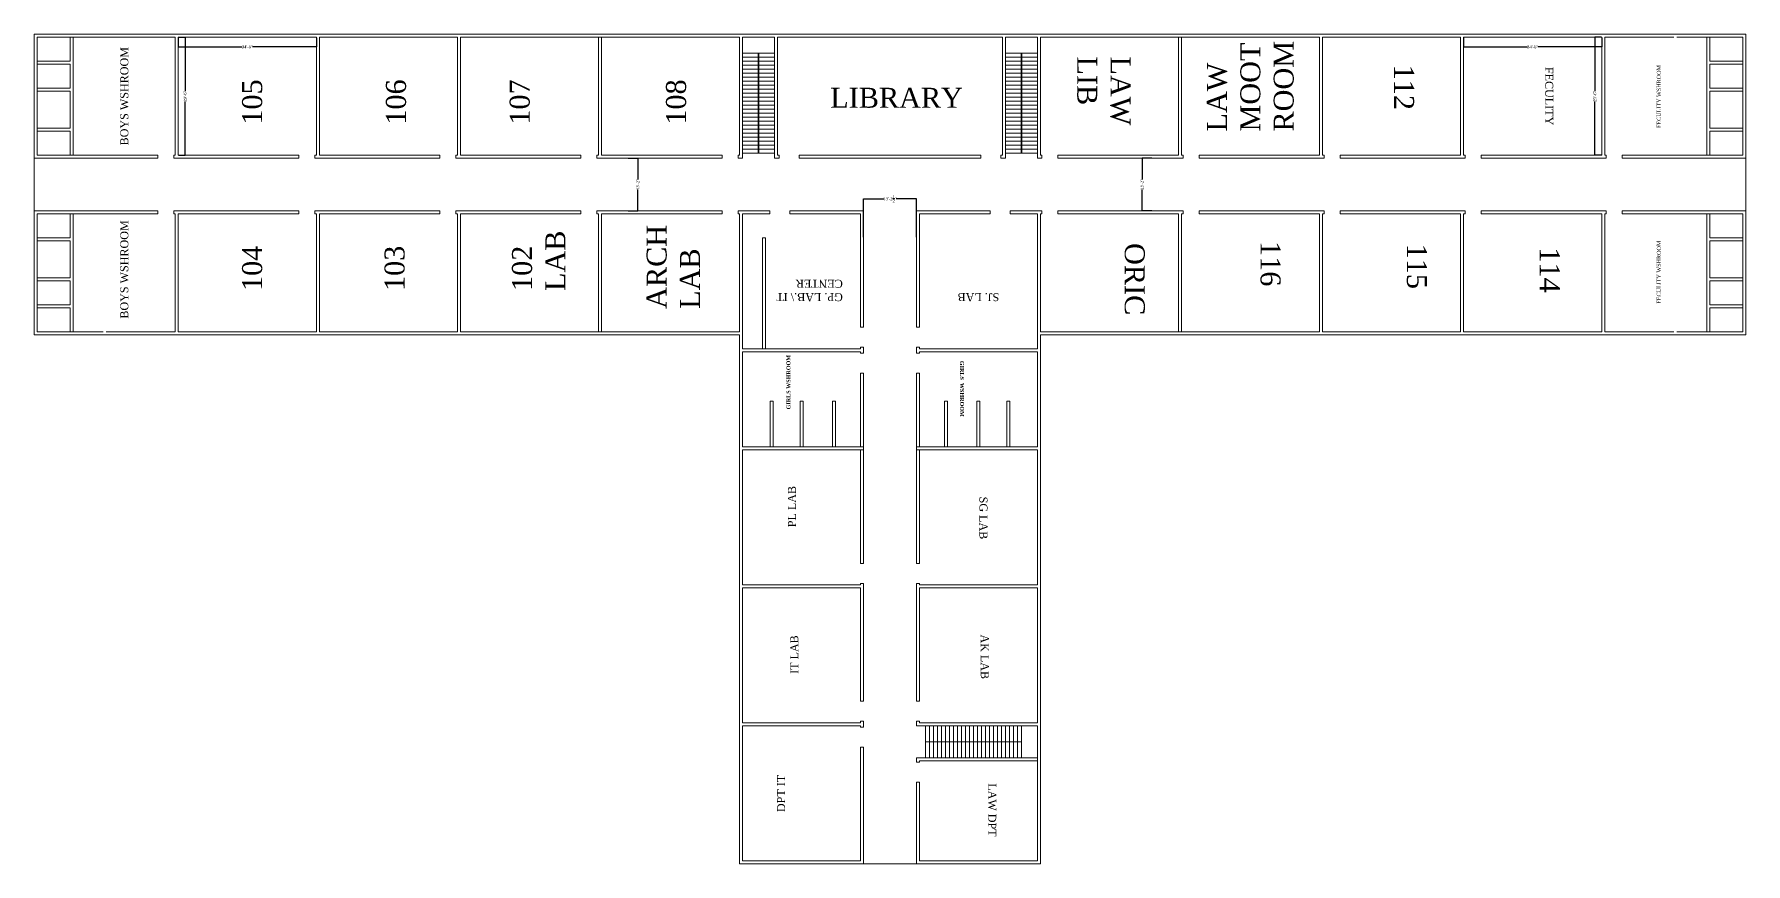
# Model space of a CAD drawing. Header units: inches. Extents: x 35409 to 40742, y 25289 to 31091.
# Drawn here: x 35610 to 40742, y 25289 to 27778 of the extents above; entities that cross this region are included whole.
import ezdxf

# ---------------------------------------------------------------- set-up
doc = ezdxf.new("R2010")
doc.units = ezdxf.units.IN
doc.header["$MEASUREMENT"] = 0
doc.header["$PDMODE"] = 2
doc.layers.add('WALL', color=7, linetype='Continuous', lineweight=13)
doc.styles.get("Standard").update_dxf_attribs({"font": 'romantic.ttf', "height": 9})
doc.dimstyles.new('WORKING', dxfattribs={"dimtxt": 5, "dimasz": 2, "dimexe": 0, "dimexo": 2, "dimgap": 0.09, "dimtad": 0, "dimdec": 1, "dimzin": 0, "dimdsep": 46, "dimlunit": 4, "dimtxsty": 'Standard', "dimblk": 'ARCHTICK', "dimcen": 0.09, "dimclrd": 252, "dimclre": 252, "dimclrt": 7, "dimadec": 0, "dimazin": 0, "dimtfac": 1, "dimtdec": 1, "dimtmove": 2, "dimatfit": 0, "dimfxl": 0, "dimtolj": 1, "dimtzin": 0, "dimarcsym": 0})

# ---------------------------------------------------------------- blocks, each defined once
blk = doc.blocks.new('_ArchTick')
at = {"color": 0, "const_width": 0.15}
blk.add_lwpolyline([(-0.5, -0.5), (0.5, 0.5)], dxfattribs=at)
blk = doc.blocks.new('*D117')
at = {"layer": 'Defpoints', "color": 0, "lineweight": 0}
for p in [(36041.6, 27768.9), (36041.6, 27414.9), (36061.9, 27414.9)]:
    blk.add_point(p, dxfattribs=at)
at = {"layer": 'WALL', "color": 252, "lineweight": -2}
for p, q in [((36043.6, 27768.9), (36061.9, 27768.9)), ((36061.9, 27768.9), (36061.9, 27607.4)), ((36061.9, 27414.9), (36061.9, 27576.3)), ((36043.6, 27414.9), (36061.9, 27414.9))]:
    blk.add_line(p, q, dxfattribs=at)
at = {"layer": 'WALL', "color": 252, "lineweight": -2, "xscale": 2, "yscale": 2, "zscale": 2}
for p, rotation in [((36061.9, 27768.9), 90), ((36061.9, 27414.9), 270)]:
    blk.add_blockref('_ArchTick', p, dxfattribs=dict(at, rotation=rotation))
at = {"layer": 'WALL', "color": 7, "lineweight": 0, "insert": (36061.9, 27591.9), "char_height": 9, "attachment_point": 5, "rotation": 90}
blk.add_mtext('\\A1;29\'-6"', dxfattribs=at)
blk = doc.blocks.new('*D118')
at = {"layer": 'Defpoints', "color": 0, "lineweight": 0}
for p in [(36041.6, 27768.9), (36455.6, 27768.9), (36455.6, 27740.1)]:
    blk.add_point(p, dxfattribs=at)
at = {"layer": 'WALL', "color": 252, "lineweight": -2}
for p, q in [((36041.6, 27766.9), (36041.6, 27740.1)), ((36455.6, 27766.9), (36455.6, 27740.1)), ((36041.6, 27740.1), (36233.1, 27740.1)), ((36455.6, 27740.1), (36264, 27740.1))]:
    blk.add_line(p, q, dxfattribs=at)
at = {"layer": 'WALL', "color": 252, "lineweight": -2, "xscale": 2, "yscale": 2, "zscale": 2, "rotation": 180}
blk.add_blockref('_ArchTick', (36041.6, 27740.1), dxfattribs=at)
at = {"layer": 'WALL', "color": 252, "lineweight": -2, "xscale": 2, "yscale": 2, "zscale": 2}
blk.add_blockref('_ArchTick', (36455.6, 27740.1), dxfattribs=at)
at = {"layer": 'WALL', "color": 7, "lineweight": 0, "insert": (36248.6, 27740.1), "char_height": 9, "attachment_point": 5}
blk.add_mtext('\\A1;34\'-6"', dxfattribs=at)
blk = doc.blocks.new('*D119')
at = {"layer": 'Defpoints', "color": 0, "lineweight": 0}
for p in [(37389, 27405.9), (37389, 27247.9), (37419.9, 27247.9)]:
    blk.add_point(p, dxfattribs=at)
at = {"layer": 'WALL', "color": 252, "lineweight": -2}
for p, q in [((37391, 27405.9), (37419.9, 27405.9)), ((37419.9, 27405.9), (37419.9, 27341.9)), ((37419.9, 27247.9), (37419.9, 27311.9)), ((37391, 27247.9), (37419.9, 27247.9))]:
    blk.add_line(p, q, dxfattribs=at)
at = {"layer": 'WALL', "color": 252, "lineweight": -2, "xscale": 2, "yscale": 2, "zscale": 2}
for p, rotation in [((37419.9, 27405.9), 90), ((37419.9, 27247.9), 270)]:
    blk.add_blockref('_ArchTick', p, dxfattribs=dict(at, rotation=rotation))
at = {"layer": 'WALL', "color": 7, "lineweight": 0, "insert": (37419.9, 27326.9), "char_height": 9, "attachment_point": 5, "rotation": 90}
blk.add_mtext('\\A1;13\'-2"', dxfattribs=at)
blk = doc.blocks.new('*D120')
at = {"layer": 'Defpoints', "color": 0, "lineweight": 0}
for p in [(40310, 27768.9), (40289.6, 27414.9), (40310, 27414.9)]:
    blk.add_point(p, dxfattribs=at)
at = {"layer": 'WALL', "color": 252, "lineweight": -2}
for p, q in [((40308, 27768.9), (40289.6, 27768.9)), ((40289.6, 27768.9), (40289.6, 27607.4)), ((40289.6, 27414.9), (40289.6, 27576.3)), ((40308, 27414.9), (40289.6, 27414.9))]:
    blk.add_line(p, q, dxfattribs=at)
at = {"layer": 'WALL', "color": 252, "lineweight": -2, "xscale": 2, "yscale": 2, "zscale": 2}
for p, rotation in [((40289.6, 27768.9), 90), ((40289.6, 27414.9), 270)]:
    blk.add_blockref('_ArchTick', p, dxfattribs=dict(at, rotation=rotation))
at = {"layer": 'WALL', "color": 7, "lineweight": 0, "insert": (40289.6, 27591.9), "char_height": 9, "attachment_point": 5, "rotation": 90}
blk.add_mtext('\\A1;29\'-6"', dxfattribs=at)
blk = doc.blocks.new('*D121')
at = {"layer": 'Defpoints', "color": 0, "lineweight": 0}
for p in [(39896, 27768.9), (40310, 27768.9), (39896, 27740.1)]:
    blk.add_point(p, dxfattribs=at)
at = {"layer": 'WALL', "color": 252, "lineweight": -2}
for p, q in [((39896, 27766.9), (39896, 27740.1)), ((40310, 27766.9), (40310, 27740.1)), ((39896, 27740.1), (40087.5, 27740.1)), ((40310, 27740.1), (40118.4, 27740.1))]:
    blk.add_line(p, q, dxfattribs=at)
at = {"layer": 'WALL', "color": 252, "lineweight": -2, "xscale": 2, "yscale": 2, "zscale": 2, "rotation": 180.0000000000005}
blk.add_blockref('_ArchTick', (39896, 27740.1), dxfattribs=at)
at = {"layer": 'WALL', "color": 252, "lineweight": -2, "xscale": 2, "yscale": 2, "zscale": 2}
blk.add_blockref('_ArchTick', (40310, 27740.1), dxfattribs=at)
at = {"layer": 'WALL', "color": 7, "lineweight": 0, "insert": (40103, 27740.1), "char_height": 9, "attachment_point": 5}
blk.add_mtext('\\A1;34\'-6"', dxfattribs=at)
blk = doc.blocks.new('*D122')
at = {"layer": 'Defpoints', "color": 0, "lineweight": 0}
for p in [(38962.5, 27405.9), (38931.6, 27247.9), (38962.5, 27247.9)]:
    blk.add_point(p, dxfattribs=at)
at = {"layer": 'WALL', "color": 252, "lineweight": -2}
for p, q in [((38960.5, 27405.9), (38931.6, 27405.9)), ((38931.6, 27405.9), (38931.6, 27341.9)), ((38931.6, 27247.9), (38931.6, 27311.9)), ((38960.5, 27247.9), (38931.6, 27247.9))]:
    blk.add_line(p, q, dxfattribs=at)
at = {"layer": 'WALL', "color": 252, "lineweight": -2, "xscale": 2, "yscale": 2, "zscale": 2}
for p, rotation in [((38931.6, 27405.9), 90), ((38931.6, 27247.9), 270)]:
    blk.add_blockref('_ArchTick', p, dxfattribs=dict(at, rotation=rotation))
at = {"layer": 'WALL', "color": 7, "lineweight": 0, "insert": (38931.6, 27326.9), "char_height": 9, "attachment_point": 5, "rotation": 90}
blk.add_mtext('\\A1;13\'-2"', dxfattribs=at)
blk = doc.blocks.new('*D124')
at = {"layer": 'Defpoints', "color": 0, "lineweight": 0}
for p in [(38255, 27283.9), (38096.6, 27167.1), (38255, 27167.1)]:
    blk.add_point(p, dxfattribs=at)
at = {"layer": 'WALL', "color": 252, "lineweight": -2}
for p, q in [((38096.6, 27169.1), (38096.6, 27283.9)), ((38096.6, 27283.9), (38157.7, 27283.9)), ((38255, 27283.9), (38193.9, 27283.9)), ((38255, 27169.1), (38255, 27283.9))]:
    blk.add_line(p, q, dxfattribs=at)
at = {"layer": 'WALL', "color": 252, "lineweight": -2, "xscale": 2, "yscale": 2, "zscale": 2, "rotation": 180}
blk.add_blockref('_ArchTick', (38096.6, 27283.9), dxfattribs=at)
at = {"layer": 'WALL', "color": 252, "lineweight": -2, "xscale": 2, "yscale": 2, "zscale": 2}
blk.add_blockref('_ArchTick', (38255, 27283.9), dxfattribs=at)
at = {"layer": 'WALL', "color": 7, "lineweight": 0, "insert": (38175.8, 27283.9), "char_height": 9, "attachment_point": 5}
blk.add_mtext('\\A1;13\'-2{\\H1.000000x;\\S1/2;}"', dxfattribs=at)

msp = doc.modelspace()

# ---------------------------------------------------------------- linework, layer by layer
at = {"layer": 'WALL', "lineweight": 0}
for p, q in [((35609.59, 27777.87), (35609.59, 27414.87)), ((35609.59, 27777.87), (37733.59, 27777.87)), ((35618.59, 27768.87), (35618.59, 27414.87)), ((35618.59, 27768.87), (36032.59, 27768.87)), ((35717.59, 27768.87), (35717.59, 27696.87)), ((35726.59, 27768.87), (35726.59, 27414.87)), ((36032.59, 27768.87), (36032.59, 27414.87)), ((36041.59, 27768.87), (36041.59, 27414.87)), ((36041.59, 27768.87), (36455.59, 27768.87)), ((36455.59, 27768.87), (36455.59, 27414.87)), ((36464.59, 27768.87), (36464.59, 27414.87)), ((36464.59, 27768.87), (36878.59, 27768.87)), ((36878.59, 27768.87), (36878.59, 27414.87)), ((36887.59, 27768.87), (36887.59, 27414.87)), ((36887.59, 27768.87), (37724.59, 27768.87)), ((37301.59, 27768.87), (37301.59, 27414.87)), ((37310.59, 27768.87), (37310.59, 27414.87)), ((37724.59, 27768.87), (37724.59, 27414.87)), ((37733.59, 27777.87), (37838.59, 27777.87)), ((37733.59, 27768.87), (37733.59, 27405.87)), ((37733.59, 27768.87), (37829.59, 27768.87)), ((37829.59, 27768.87), (37829.59, 27405.87)), ((37838.59, 27777.87), (38512.99, 27777.87)), ((37838.59, 27768.87), (37838.59, 27414.87)), ((38512.99, 27768.87), (37838.59, 27768.87)), ((38617.99, 27777.87), (38512.99, 27777.87)), ((38512.99, 27768.87), (38512.99, 27414.87)), ((38521.99, 27768.87), (38521.99, 27405.87)), ((38617.99, 27768.87), (38521.99, 27768.87)), ((40741.99, 27777.87), (38617.99, 27777.87)), ((38617.99, 27768.87), (38617.99, 27405.87)), ((39463.99, 27768.87), (38626.99, 27768.87)), ((38626.99, 27768.87), (38626.99, 27414.87)), ((39040.99, 27768.87), (39040.99, 27414.87)), ((39049.99, 27768.87), (39049.99, 27414.87)), ((39463.99, 27768.87), (39463.99, 27414.87)), ((39886.99, 27768.87), (39472.99, 27768.87)), ((39472.99, 27768.87), (39472.99, 27414.87)), ((39886.99, 27768.87), (39886.99, 27414.87)), ((40309.99, 27768.87), (39895.99, 27768.87)), ((39895.99, 27768.87), (39895.99, 27414.87)), ((40309.99, 27768.87), (40309.99, 27414.87)), ((40525.99, 27768.87), (40318.99, 27768.87)), ((40318.99, 27768.87), (40318.99, 27414.87)), ((40732.99, 27768.87), (40534.99, 27768.87)), ((40624.99, 27768.87), (40624.99, 27414.87)), ((40633.99, 27768.87), (40633.99, 27696.87)), ((40732.99, 27768.87), (40732.99, 27414.87)), ((40741.99, 27777.87), (40741.99, 27414.87)), ((37733.59, 27720.87), (37829.59, 27720.87)), ((37780.59, 27720.87), (37780.59, 27420.87)), ((37781.59, 27720.87), (37781.59, 27420.87)), ((37782.59, 27720.87), (37782.59, 27420.87)), ((38617.99, 27720.87), (38521.99, 27720.87)), ((38568.99, 27720.87), (38568.99, 27420.87)), ((38569.99, 27720.87), (38569.99, 27420.87)), ((38570.99, 27720.87), (38570.99, 27420.87)), ((35618.59, 27696.87), (35717.59, 27696.87)), ((35618.59, 27687.87), (35717.59, 27687.87)), ((35717.59, 27687.87), (35717.59, 27615.87)), ((37733.59, 27708.87), (37829.59, 27708.87)), ((37733.59, 27696.87), (37829.59, 27696.87)), ((37733.59, 27684.87), (37829.59, 27684.87)), ((37733.59, 27672.87), (37829.59, 27672.87)), ((38617.99, 27708.87), (38521.99, 27708.87)), ((38617.99, 27696.87), (38521.99, 27696.87)), ((38617.99, 27684.87), (38521.99, 27684.87)), ((38617.99, 27672.87), (38521.99, 27672.87)), ((40732.99, 27696.87), (40633.99, 27696.87)), ((40732.99, 27687.87), (40633.99, 27687.87)), ((40633.99, 27687.87), (40633.99, 27615.87)), ((35618.59, 27615.87), (35717.59, 27615.87)), ((37733.59, 27660.87), (37829.59, 27660.87)), ((37733.59, 27648.87), (37829.59, 27648.87)), ((37733.59, 27636.87), (37829.59, 27636.87)), ((37733.59, 27624.87), (37829.59, 27624.87)), ((37733.59, 27612.87), (37829.59, 27612.87)), ((38617.99, 27660.87), (38521.99, 27660.87)), ((38617.99, 27648.87), (38521.99, 27648.87)), ((38617.99, 27636.87), (38521.99, 27636.87)), ((38617.99, 27624.87), (38521.99, 27624.87)), ((38617.99, 27612.87), (38521.99, 27612.87)), ((40732.99, 27615.87), (40633.99, 27615.87)), ((35618.59, 27606.87), (35717.59, 27606.87)), ((35717.59, 27606.87), (35717.59, 27495.87)), ((37733.59, 27600.87), (37829.59, 27600.87)), ((37733.59, 27588.87), (37829.59, 27588.87)), ((37733.59, 27576.87), (37829.59, 27576.87)), ((37733.59, 27564.87), (37829.59, 27564.87)), ((38617.99, 27600.87), (38521.99, 27600.87)), ((38617.99, 27588.87), (38521.99, 27588.87)), ((38617.99, 27576.87), (38521.99, 27576.87)), ((38617.99, 27564.87), (38521.99, 27564.87)), ((40732.99, 27606.87), (40633.99, 27606.87)), ((40633.99, 27606.87), (40633.99, 27495.87)), ((37733.59, 27552.87), (37829.59, 27552.87)), ((37733.59, 27540.87), (37829.59, 27540.87)), ((37733.59, 27528.87), (37829.59, 27528.87)), ((37733.59, 27516.87), (37829.59, 27516.87)), ((38617.99, 27552.87), (38521.99, 27552.87)), ((38617.99, 27540.87), (38521.99, 27540.87)), ((38617.99, 27528.87), (38521.99, 27528.87)), ((38617.99, 27516.87), (38521.99, 27516.87)), ((35618.59, 27495.87), (35717.59, 27495.87)), ((35618.59, 27486.87), (35717.59, 27486.87)), ((35717.59, 27486.87), (35717.59, 27414.87)), ((37733.59, 27504.87), (37829.59, 27504.87)), ((37733.59, 27492.87), (37829.59, 27492.87)), ((37733.59, 27480.87), (37829.59, 27480.87)), ((37733.59, 27468.87), (37829.59, 27468.87)), ((38617.99, 27504.87), (38521.99, 27504.87)), ((38617.99, 27492.87), (38521.99, 27492.87)), ((38617.99, 27480.87), (38521.99, 27480.87)), ((38617.99, 27468.87), (38521.99, 27468.87)), ((40732.99, 27495.87), (40633.99, 27495.87)), ((40732.99, 27486.87), (40633.99, 27486.87)), ((40633.99, 27486.87), (40633.99, 27414.87)), ((35609.59, 27414.87), (35609.59, 27405.87)), ((35618.59, 27414.87), (35980.09, 27414.87)), ((35980.09, 27414.87), (35980.09, 27405.87)), ((36028.09, 27414.87), (36032.59, 27414.87)), ((36032.59, 27414.87), (36028.09, 27414.87)), ((36028.09, 27414.87), (36028.09, 27405.87)), ((36028.09, 27414.87), (36032.59, 27414.87)), ((36041.59, 27414.87), (36403.09, 27414.87)), ((36403.09, 27414.87), (36403.09, 27405.87)), ((36455.59, 27414.87), (36451.09, 27414.87)), ((36451.09, 27414.87), (36451.09, 27405.87)), ((36451.09, 27414.87), (36455.59, 27414.87)), ((36464.59, 27414.87), (36826.09, 27414.87)), ((36826.09, 27414.87), (36826.09, 27405.87)), ((36874.09, 27414.87), (36874.09, 27405.87)), ((36874.09, 27414.87), (36878.59, 27414.87)), ((36887.59, 27414.87), (37249.09, 27414.87)), ((37249.09, 27414.87), (37249.09, 27405.87)), ((37297.09, 27414.87), (37297.09, 27405.87)), ((37297.09, 27414.87), (37301.59, 27414.87)), ((37310.59, 27414.87), (37672.09, 27414.87)), ((37672.09, 27414.87), (37672.09, 27405.87)), ((37720.09, 27414.87), (37720.09, 27405.87)), ((37720.09, 27414.87), (37724.59, 27414.87)), ((37733.59, 27456.87), (37829.59, 27456.87)), ((37733.59, 27444.87), (37829.59, 27444.87)), ((37733.59, 27432.87), (37829.59, 27432.87)), ((37733.59, 27420.87), (37829.59, 27420.87)), ((37838.59, 27414.87), (37843.09, 27414.87)), ((37838.59, 27414.87), (37843.09, 27414.87)), ((37843.09, 27414.87), (37843.09, 27405.87)), ((37903.09, 27414.87), (37903.09, 27405.87)), ((37903.09, 27414.87), (38448.49, 27414.87)), ((38448.49, 27414.87), (38448.49, 27405.87)), ((38512.99, 27414.87), (38508.49, 27414.87)), ((38508.49, 27414.87), (38508.49, 27405.87)), ((38508.49, 27414.87), (38512.99, 27414.87)), ((38617.99, 27456.87), (38521.99, 27456.87)), ((38617.99, 27444.87), (38521.99, 27444.87)), ((38617.99, 27432.87), (38521.99, 27432.87)), ((38617.99, 27420.87), (38521.99, 27420.87)), ((38631.49, 27414.87), (38626.99, 27414.87)), ((38631.49, 27414.87), (38631.49, 27405.87)), ((39040.99, 27414.87), (38679.49, 27414.87)), ((38679.49, 27414.87), (38679.49, 27405.87)), ((39054.49, 27414.87), (39049.99, 27414.87)), ((39054.49, 27414.87), (39054.49, 27405.87)), ((39463.99, 27414.87), (39102.49, 27414.87)), ((39102.49, 27414.87), (39102.49, 27405.87)), ((39477.49, 27414.87), (39472.99, 27414.87)), ((39477.49, 27414.87), (39477.49, 27405.87)), ((39886.99, 27414.87), (39525.49, 27414.87)), ((39525.49, 27414.87), (39525.49, 27405.87)), ((39900.49, 27414.87), (39895.99, 27414.87)), ((39895.99, 27414.87), (39900.49, 27414.87)), ((39900.49, 27414.87), (39900.49, 27405.87)), ((40309.99, 27414.87), (39948.49, 27414.87)), ((39948.49, 27414.87), (39948.49, 27405.87)), ((40323.49, 27414.87), (40318.99, 27414.87)), ((40323.49, 27414.87), (40318.99, 27414.87)), ((40318.99, 27414.87), (40323.49, 27414.87)), ((40323.49, 27414.87), (40323.49, 27405.87)), ((40732.99, 27414.87), (40371.49, 27414.87)), ((40371.49, 27414.87), (40371.49, 27405.87)), ((40741.99, 27414.87), (40741.99, 27405.87)), ((35609.59, 27405.87), (35980.09, 27405.87)), ((35609.59, 27405.87), (35609.59, 27247.87)), ((35609.59, 27247.87), (35609.59, 27405.87)), ((36028.09, 27405.87), (36403.09, 27405.87)), ((36451.09, 27405.87), (36826.09, 27405.87)), ((36874.09, 27405.87), (37249.09, 27405.87)), ((37297.09, 27405.87), (37672.09, 27405.87)), ((37720.09, 27405.87), (37733.59, 27405.87)), ((37829.59, 27405.87), (37843.09, 27405.87)), ((37903.09, 27405.87), (38448.49, 27405.87)), ((38508.49, 27405.87), (38521.99, 27405.87)), ((38631.49, 27405.87), (38617.99, 27405.87)), ((39054.49, 27405.87), (38679.49, 27405.87)), ((39477.49, 27405.87), (39102.49, 27405.87)), ((39900.49, 27405.87), (39525.49, 27405.87)), ((40323.49, 27405.87), (39948.49, 27405.87)), ((40741.99, 27405.87), (40371.49, 27405.87)), ((40741.99, 27405.87), (40741.99, 27247.87)), ((40741.99, 27247.87), (40741.99, 27405.87)), ((35609.59, 27247.87), (35776.09, 27247.87)), ((35609.59, 27247.87), (35980.09, 27247.87)), ((35609.59, 27238.87), (35609.59, 27247.87)), ((35609.59, 26875.87), (35609.59, 27238.87)), ((35618.59, 26884.87), (35618.59, 27238.87)), ((35618.59, 27238.87), (35980.09, 27238.87)), ((35717.59, 27166.87), (35717.59, 27238.87)), ((35726.59, 26884.87), (35726.59, 27238.87)), ((35812.09, 27247.87), (35980.09, 27247.87)), ((35980.09, 27238.87), (35980.09, 27247.87)), ((36028.09, 27247.87), (36403.09, 27247.87)), ((36028.09, 27238.87), (36028.09, 27247.87)), ((36028.09, 27247.87), (36403.09, 27247.87)), ((36028.09, 27238.87), (36032.59, 27238.87)), ((36028.09, 27238.87), (36032.59, 27238.87)), ((36032.59, 26884.87), (36032.59, 27238.87)), ((36041.59, 26884.87), (36041.59, 27238.87)), ((36041.59, 27238.87), (36403.09, 27238.87)), ((36403.09, 27238.87), (36403.09, 27247.87)), ((36451.09, 27238.87), (36451.09, 27247.87)), ((36451.09, 27247.87), (36826.09, 27247.87)), ((36451.09, 27247.87), (36826.09, 27247.87)), ((36451.09, 27238.87), (36455.59, 27238.87)), ((36455.59, 26884.87), (36455.59, 27238.87)), ((36464.59, 26884.87), (36464.59, 27238.87)), ((36464.59, 27238.87), (36826.09, 27238.87)), ((36826.09, 27238.87), (36826.09, 27247.87)), ((36874.09, 27238.87), (36874.09, 27247.87)), ((36874.09, 27247.87), (37249.09, 27247.87)), ((36874.09, 27247.87), (37249.09, 27247.87)), ((36874.09, 27238.87), (36878.59, 27238.87)), ((36878.59, 26884.87), (36878.59, 27238.87)), ((36887.59, 26884.87), (36887.59, 27238.87)), ((36887.59, 27238.87), (37249.09, 27238.87)), ((37249.09, 27238.87), (37249.09, 27247.87)), ((37297.09, 27238.87), (37297.09, 27247.87)), ((37297.09, 27247.87), (37672.09, 27247.87)), ((37297.09, 27247.87), (37672.09, 27247.87)), ((37297.09, 27238.87), (37301.59, 27238.87)), ((37301.59, 26884.87), (37301.59, 27238.87)), ((37310.59, 26884.87), (37310.59, 27238.87)), ((37310.59, 27238.87), (37672.09, 27238.87)), ((37672.09, 27238.87), (37672.09, 27247.87)), ((37720.09, 27238.87), (37720.09, 27247.87)), ((37720.09, 27247.87), (37733.59, 27247.87)), ((37720.09, 27247.87), (37733.59, 27247.87)), ((37720.09, 27238.87), (37724.59, 27238.87)), ((37724.59, 26884.87), (37724.59, 27238.87)), ((37733.59, 27247.87), (37815.82, 27247.87)), ((37733.59, 26833.87), (37733.59, 27238.87)), ((37733.59, 27238.87), (37815.82, 27238.87)), ((37815.82, 27247.87), (37815.82, 27238.87)), ((37875.82, 27247.87), (37875.82, 27238.87)), ((37875.82, 27247.87), (38096.59, 27247.87)), ((37875.82, 27238.87), (38087.59, 27238.87)), ((38087.59, 27238.87), (38087.59, 26898.37)), ((38096.59, 27247.87), (38096.59, 26898.37)), ((38475.75, 27247.87), (38254.99, 27247.87)), ((38254.99, 27247.87), (38254.99, 26898.37)), ((38475.75, 27238.87), (38263.99, 27238.87)), ((38263.99, 27238.87), (38263.99, 26898.37)), ((38475.75, 27247.87), (38475.75, 27238.87)), ((38617.99, 27247.87), (38535.75, 27247.87)), ((38535.75, 27247.87), (38535.75, 27238.87)), ((38617.99, 27238.87), (38535.75, 27238.87)), ((38631.49, 27247.87), (38617.99, 27247.87)), ((38631.49, 27247.87), (38617.99, 27247.87)), ((38617.99, 26833.87), (38617.99, 27238.87)), ((38626.99, 26884.87), (38626.99, 27238.87)), ((38631.49, 27238.87), (38626.99, 27238.87)), ((38631.49, 27238.87), (38631.49, 27247.87)), ((39054.49, 27247.87), (38679.49, 27247.87)), ((39054.49, 27247.87), (38679.49, 27247.87)), ((38679.49, 27238.87), (38679.49, 27247.87)), ((39040.99, 27238.87), (38679.49, 27238.87)), ((39040.99, 26884.87), (39040.99, 27238.87)), ((39049.99, 26884.87), (39049.99, 27238.87)), ((39054.49, 27238.87), (39049.99, 27238.87)), ((39054.49, 27238.87), (39054.49, 27247.87)), ((39477.49, 27247.87), (39102.49, 27247.87)), ((39477.49, 27247.87), (39102.49, 27247.87)), ((39102.49, 27238.87), (39102.49, 27247.87)), ((39463.99, 27238.87), (39102.49, 27238.87)), ((39463.99, 26884.87), (39463.99, 27238.87)), ((39472.99, 26884.87), (39472.99, 27238.87)), ((39477.49, 27238.87), (39472.99, 27238.87)), ((39477.49, 27238.87), (39477.49, 27247.87)), ((39900.49, 27247.87), (39525.49, 27247.87)), ((39900.49, 27247.87), (39525.49, 27247.87)), ((39525.49, 27238.87), (39525.49, 27247.87)), ((39886.99, 27238.87), (39525.49, 27238.87)), ((39886.99, 26884.87), (39886.99, 27238.87)), ((39895.99, 26884.87), (39895.99, 27238.87)), ((39900.49, 27238.87), (39895.99, 27238.87)), ((39900.49, 27238.87), (39900.49, 27247.87)), ((40323.49, 27247.87), (39948.49, 27247.87)), ((40323.49, 27247.87), (39948.49, 27247.87)), ((39948.49, 27238.87), (39948.49, 27247.87)), ((40309.99, 27238.87), (39948.49, 27238.87)), ((40309.99, 26884.87), (40309.99, 27238.87)), ((40318.99, 26884.87), (40318.99, 27238.87)), ((40323.49, 27238.87), (40318.99, 27238.87)), ((40323.49, 27238.87), (40318.99, 27238.87)), ((40323.49, 27238.87), (40323.49, 27247.87)), ((40539.49, 27247.87), (40371.49, 27247.87)), ((40741.99, 27247.87), (40371.49, 27247.87)), ((40371.49, 27238.87), (40371.49, 27247.87)), ((40732.99, 27238.87), (40371.49, 27238.87)), ((40741.99, 27247.87), (40575.49, 27247.87)), ((40624.99, 26884.87), (40624.99, 27238.87)), ((40633.99, 27166.87), (40633.99, 27238.87)), ((40732.99, 26884.87), (40732.99, 27238.87)), ((40741.99, 27238.87), (40741.99, 27247.87)), ((40741.99, 26875.87), (40741.99, 27238.87)), ((35618.59, 27166.87), (35717.59, 27166.87)), ((35618.59, 27157.87), (35717.59, 27157.87)), ((35717.59, 27046.87), (35717.59, 27157.87)), ((37793.59, 26833.87), (37793.59, 27166.87)), ((37802.59, 27166.87), (37793.59, 27166.87)), ((37802.59, 26833.87), (37802.59, 27166.87)), ((40732.99, 27166.87), (40633.99, 27166.87)), ((40732.99, 27157.87), (40633.99, 27157.87)), ((40633.99, 27046.87), (40633.99, 27157.87)), ((35618.59, 27046.87), (35717.59, 27046.87)), ((35618.59, 27037.87), (35717.59, 27037.87)), ((35717.59, 26965.87), (35717.59, 27037.87)), ((40732.99, 27046.87), (40633.99, 27046.87)), ((40732.99, 27037.87), (40633.99, 27037.87)), ((40633.99, 26965.87), (40633.99, 27037.87)), ((35618.59, 26965.87), (35717.59, 26965.87)), ((35618.59, 26956.87), (35717.59, 26956.87)), ((35717.59, 26884.87), (35717.59, 26956.87)), ((40732.99, 26965.87), (40633.99, 26965.87)), ((40732.99, 26956.87), (40633.99, 26956.87)), ((40633.99, 26884.87), (40633.99, 26956.87)), ((38087.59, 26898.37), (38096.59, 26898.37)), ((38263.99, 26898.37), (38254.99, 26898.37)), ((35609.59, 26875.87), (37724.59, 26875.87)), ((35618.59, 26884.87), (35816.59, 26884.87)), ((35825.59, 26884.87), (36032.59, 26884.87)), ((36041.59, 26884.87), (36455.59, 26884.87)), ((36464.59, 26884.87), (36878.59, 26884.87)), ((36887.59, 26884.87), (37724.59, 26884.87)), ((37724.59, 26824.87), (37724.59, 26875.87)), ((39463.99, 26884.87), (38626.99, 26884.87)), ((40741.99, 26875.87), (38626.99, 26875.87)), ((38626.99, 26824.87), (38626.99, 26875.87)), ((39886.99, 26884.87), (39472.99, 26884.87)), ((40309.99, 26884.87), (39895.99, 26884.87)), ((40525.99, 26884.87), (40318.99, 26884.87)), ((40732.99, 26884.87), (40534.99, 26884.87)), ((37724.59, 26824.87), (37724.59, 25288.6)), ((38087.59, 26833.87), (37733.59, 26833.87)), ((38087.59, 26824.87), (37733.59, 26824.87)), ((37733.59, 26539.6), (37733.59, 26824.87)), ((38087.59, 26833.87), (38087.59, 26838.37)), ((38087.59, 26838.37), (38096.59, 26838.37)), ((38087.59, 26838.37), (38087.59, 26833.87)), ((38087.59, 26824.87), (38087.59, 26820.37)), ((38087.59, 26824.87), (38087.59, 26820.37)), ((38087.59, 26820.37), (38096.59, 26820.37)), ((38096.59, 26838.37), (38096.59, 26824.87)), ((38096.59, 26833.6), (38096.59, 26820.37)), ((38254.99, 26838.37), (38254.99, 26824.87)), ((38263.99, 26838.37), (38254.99, 26838.37)), ((38254.99, 26833.6), (38254.99, 26820.37)), ((38263.99, 26820.37), (38254.99, 26820.37)), ((38263.99, 26838.37), (38263.99, 26833.87)), ((38263.99, 26833.87), (38263.99, 26838.37)), ((38263.99, 26833.87), (38617.99, 26833.87)), ((38263.99, 26824.87), (38617.99, 26824.87)), ((38263.99, 26824.87), (38263.99, 26820.37)), ((38263.99, 26824.87), (38263.99, 26820.37)), ((38617.99, 26539.6), (38617.99, 26824.87)), ((38626.99, 26824.87), (38626.99, 25288.6)), ((38087.59, 26760.37), (38096.59, 26760.37)), ((38087.59, 26760.37), (38087.59, 26539.6)), ((38096.59, 26760.37), (38096.59, 26530.6)), ((38254.99, 26760.37), (38254.99, 26530.6)), ((38263.99, 26760.37), (38254.99, 26760.37)), ((38263.99, 26760.37), (38263.99, 26539.6)), ((37815.98, 26676.59), (37815.98, 26539.6)), ((37824.98, 26676.59), (37815.98, 26676.59)), ((37824.98, 26676.59), (37824.98, 26539.6)), ((37906.13, 26676.59), (37906.13, 26539.6)), ((37915.13, 26676.59), (37906.13, 26676.59)), ((37915.13, 26676.59), (37915.13, 26539.6)), ((38003.55, 26676.59), (38003.55, 26539.6)), ((38012.55, 26676.59), (38003.55, 26676.59)), ((38012.55, 26676.59), (38012.55, 26539.6)), ((38339.03, 26676.59), (38339.03, 26539.6)), ((38339.03, 26676.59), (38348.03, 26676.59)), ((38348.03, 26676.59), (38348.03, 26539.6)), ((38436.45, 26676.59), (38436.45, 26539.6)), ((38436.45, 26676.59), (38445.45, 26676.59)), ((38445.45, 26676.59), (38445.45, 26539.6)), ((38526.6, 26676.59), (38526.6, 26539.6)), ((38526.6, 26676.59), (38535.6, 26676.59)), ((38535.6, 26676.59), (38535.6, 26539.6)), ((38087.59, 26539.6), (37733.59, 26539.6)), ((38087.59, 26539.6), (38096.59, 26539.6)), ((38096.59, 26539.6), (38096.59, 26190.1)), ((38263.99, 26539.6), (38254.99, 26539.6)), ((38254.99, 26539.6), (38254.99, 26190.1)), ((38263.99, 26539.6), (38617.99, 26539.6)), ((38096.59, 26530.6), (37733.59, 26530.6)), ((37733.59, 26125.6), (37733.59, 26530.6)), ((38087.59, 26530.6), (38087.59, 26190.1)), ((38254.99, 26530.6), (38617.99, 26530.6)), ((38263.99, 26530.6), (38263.99, 26190.1)), ((38617.99, 26125.6), (38617.99, 26530.6)), ((38087.59, 26190.1), (38096.59, 26190.1)), ((38263.99, 26190.1), (38254.99, 26190.1)), ((38087.59, 26125.6), (37733.59, 26125.6)), ((38087.59, 26125.6), (38087.59, 26130.1)), ((38087.59, 26130.1), (38096.59, 26130.1)), ((38087.59, 26130.1), (38087.59, 26125.6)), ((38096.59, 26130.1), (38096.59, 26116.6)), ((38096.59, 26125.6), (38096.59, 25776.1)), ((38254.99, 26130.1), (38254.99, 26116.6)), ((38263.99, 26130.1), (38254.99, 26130.1)), ((38254.99, 26125.6), (38254.99, 25776.1)), ((38263.99, 26130.1), (38263.99, 26125.6)), ((38263.99, 26125.6), (38263.99, 26130.1)), ((38263.99, 26125.6), (38617.99, 26125.6)), ((38087.59, 26116.6), (37733.59, 26116.6)), ((37733.59, 25711.6), (37733.59, 26116.6)), ((38087.59, 26116.6), (38087.59, 25776.1)), ((38263.99, 26116.6), (38617.99, 26116.6)), ((38263.99, 26116.6), (38263.99, 25776.1)), ((38617.99, 25711.6), (38617.99, 26116.6)), ((38087.59, 25776.1), (38096.59, 25776.1)), ((38263.99, 25776.1), (38254.99, 25776.1)), ((38087.59, 25711.6), (38087.59, 25716.1)), ((38087.59, 25711.6), (38087.59, 25716.1)), ((38087.59, 25716.1), (38096.59, 25716.1)), ((38087.59, 25716.1), (38087.59, 25711.6)), ((38096.59, 25716.1), (38096.59, 25702.6)), ((38254.99, 25716.1), (38254.99, 25702.6)), ((38263.99, 25716.1), (38254.99, 25716.1)), ((38263.99, 25716.1), (38263.99, 25711.6)), ((38263.99, 25711.6), (38263.99, 25716.1)), ((38263.99, 25711.6), (38263.99, 25716.1)), ((38087.59, 25711.6), (37733.59, 25711.6)), ((38087.59, 25702.6), (37733.59, 25702.6)), ((37733.59, 25297.6), (37733.59, 25702.6)), ((38087.59, 25702.6), (38087.59, 25698.1)), ((38087.59, 25702.6), (38087.59, 25698.1)), ((38087.59, 25698.1), (38096.59, 25698.1)), ((38096.59, 25711.6), (38096.59, 25698.1)), ((38254.99, 25702.6), (38617.99, 25702.6)), ((38263.99, 25711.6), (38617.99, 25711.6)), ((38281.99, 25606.6), (38281.99, 25702.6)), ((38293.99, 25606.6), (38293.99, 25702.6)), ((38305.99, 25606.6), (38305.99, 25702.6)), ((38317.99, 25606.6), (38317.99, 25702.6)), ((38329.99, 25606.6), (38329.99, 25702.6)), ((38341.99, 25606.6), (38341.99, 25702.6)), ((38353.99, 25606.6), (38353.99, 25702.6)), ((38365.99, 25606.6), (38365.99, 25702.6)), ((38377.99, 25606.6), (38377.99, 25702.6)), ((38389.99, 25606.6), (38389.99, 25702.6)), ((38401.99, 25606.6), (38401.99, 25702.6)), ((38413.99, 25606.6), (38413.99, 25702.6)), ((38425.99, 25606.6), (38425.99, 25702.6)), ((38437.99, 25606.6), (38437.99, 25702.6)), ((38449.99, 25606.6), (38449.99, 25702.6)), ((38461.99, 25606.6), (38461.99, 25702.6)), ((38473.99, 25606.6), (38473.99, 25702.6)), ((38485.99, 25606.6), (38485.99, 25702.6)), ((38497.99, 25606.6), (38497.99, 25702.6)), ((38509.99, 25606.6), (38509.99, 25702.6)), ((38521.99, 25606.6), (38521.99, 25702.6)), ((38533.99, 25606.6), (38533.99, 25702.6)), ((38545.99, 25606.6), (38545.99, 25702.6)), ((38557.99, 25606.6), (38557.99, 25702.6)), ((38569.99, 25606.6), (38569.99, 25702.6)), ((38617.99, 25297.6), (38617.99, 25702.6)), ((38087.59, 25638.1), (38096.59, 25638.1)), ((38087.59, 25638.1), (38087.59, 25297.6)), ((38096.59, 25638.1), (38096.59, 25288.6)), ((38281.99, 25654.6), (38569.99, 25654.6)), ((38254.99, 25606.6), (38617.99, 25606.6)), ((38254.99, 25606.6), (38254.99, 25593.1)), ((38263.99, 25593.1), (38254.99, 25593.1)), ((38263.99, 25597.6), (38263.99, 25593.1)), ((38263.99, 25597.6), (38617.99, 25597.6)), ((38263.99, 25597.6), (38263.99, 25593.1)), ((38263.99, 25597.6), (38263.99, 25593.15)), ((38263.99, 25597.6), (38263.99, 25593.1)), ((38263.99, 25533.1), (38254.99, 25533.1)), ((38254.99, 25533.1), (38254.99, 25288.6)), ((38263.99, 25533.1), (38263.99, 25297.6)), ((38096.59, 25288.6), (37724.59, 25288.6)), ((38087.59, 25297.6), (37733.59, 25297.6)), ((38096.59, 25288.6), (38254.99, 25288.6)), ((38254.99, 25288.6), (38626.99, 25288.6)), ((38263.99, 25297.6), (38617.99, 25297.6))]:
    msp.add_line(p, q, dxfattribs=at)

# ---------------------------------------------------------------- texts
at = {"layer": 'WALL', "lineweight": 0, "attachment_point": 1}
for s, insert, char_height, width, rotation in [('BOYS WSHROOM', (35867.7, 27444.24), 24, 309.9113, 90), ('LAW MOOT ROOM', (39126.17, 27485.89), 60, 157.7623, 90), ('LAW LIB', (38897.21, 27710.97), 60, 157.7623, 270), ('112', (39747.32, 27686.46), 60, 157.7623, 270), ('FECULITY', (40164.57, 27679.77), 24, 157.7623, 270), ('FECULITY WSHROOM', (40475.24, 27496.48), 12, 200.3818, 90), ('105', (36232.99, 27506.41), 60, 157.7623, 90), ('106', (36664.34, 27506.41), 60, 157.7623, 90), ('107', (37035.3, 27506.41), 60, 157.7623, 90), ('108', (37504.22, 27506.41), 60, 157.7623, 90), ('BOYS WSHROOM', (35867.7, 26924.39), 24, 326.3483, 90), ('ARCH LAB', (37445.88, 26953.8), 60, 157.7623, 90), ('102 LAB', (37042.27, 27007.32), 60, 157.7623, 90), ('FECULITY WSHROOM', (40475.24, 26969.48), 12, 200.3818, 90), ('104', (36232.99, 27007.32), 60, 157.7623, 90), ('103', (36660.03, 27007.32), 60, 157.7623, 90), ('ORIC', (38939.93, 27151.11), 60, 157.7623, 270), ('116', (39347.09, 27157.06), 60, 157.7623, 270), ('115', (39786.02, 27149.13), 60, 157.7623, 270), ('114', (40184.25, 27138.26), 60, 157.7623, 270), ('GP. LAB.\\\\ IT CENTER', (38034.32, 26976.9), 24, 223.4054, 180), ('SJ. LAB', (38503.32, 26976.9), 24, 223.4054, 180), ('{\\fRomantic|b1|i0|c2|p2;GIRLS WSHROOM}', (37865.16, 26652.06), 12, 157.7623, 90), ('{\\fRomantic|b1|i0|c2|p2;GIRLS  WSHROOM}', (38397.84, 26797.74), 12, 209.4394, 270), ('PL LAB', (37869.75, 26298.47), 24, 157.7623, 90), ('SG LAB', (38468.1, 26390.36), 24, 157.7623, 270), ('IT LAB', (37876.79, 25858.48), 24, 157.7623, 90), ('AK LAB', (38472.04, 25976.81), 24, 157.7623, 270), ('DPT IT', (37837.16, 25443.65), 24, 157.7623, 90), ('LAW DPT ', (38494.36, 25530.19), 24, 157.7623, 270)]:
    msp.add_mtext(s, dxfattribs=dict(at, insert=insert, char_height=char_height, width=width, rotation=rotation))
at = {"layer": 'WALL', "lineweight": 0, "insert": (37996.67, 27617.12), "char_height": 60, "width": 157.7623, "attachment_point": 1}
msp.add_mtext('LIBRARY', dxfattribs=at)

# ---------------------------------------------------------------- dimensions: what is measured, and where the dimension line sits
at = {"layer": 'WALL', "lineweight": 0}
for p1, p2, distance, picture, middle in [((36041.59, 27768.87), (36455.59, 27768.87), -28.77, '*D118', (36248.59, 27740.1)), ((36041.59, 27768.87), (36041.59, 27414.87), 20.35, '*D117', (36061.94, 27591.87)), ((40309.99, 27768.87), (39895.99, 27768.87), 28.77, '*D121', (40102.99, 27740.1)), ((40309.99, 27768.87), (40309.99, 27414.87), -20.35, '*D120', (40289.63, 27591.87)), ((37389.04, 27405.87), (37389.04, 27247.87), 30.9, '*D119', (37419.94, 27326.87)), ((38962.54, 27405.87), (38962.54, 27247.87), -30.9, '*D122', (38931.63, 27326.87)), ((38096.59, 27167.12), (38254.99, 27167.12), 116.81, '*D124', (38175.79, 27283.93))]:
    dim = msp.add_aligned_dim(p1=p1, p2=p2, distance=distance, dimstyle='WORKING', dxfattribs=at)
    dim.commit()
    dim.dimension.update_dxf_attribs({"geometry": picture, "text_midpoint": middle})

doc.saveas('drawing.dxf')
